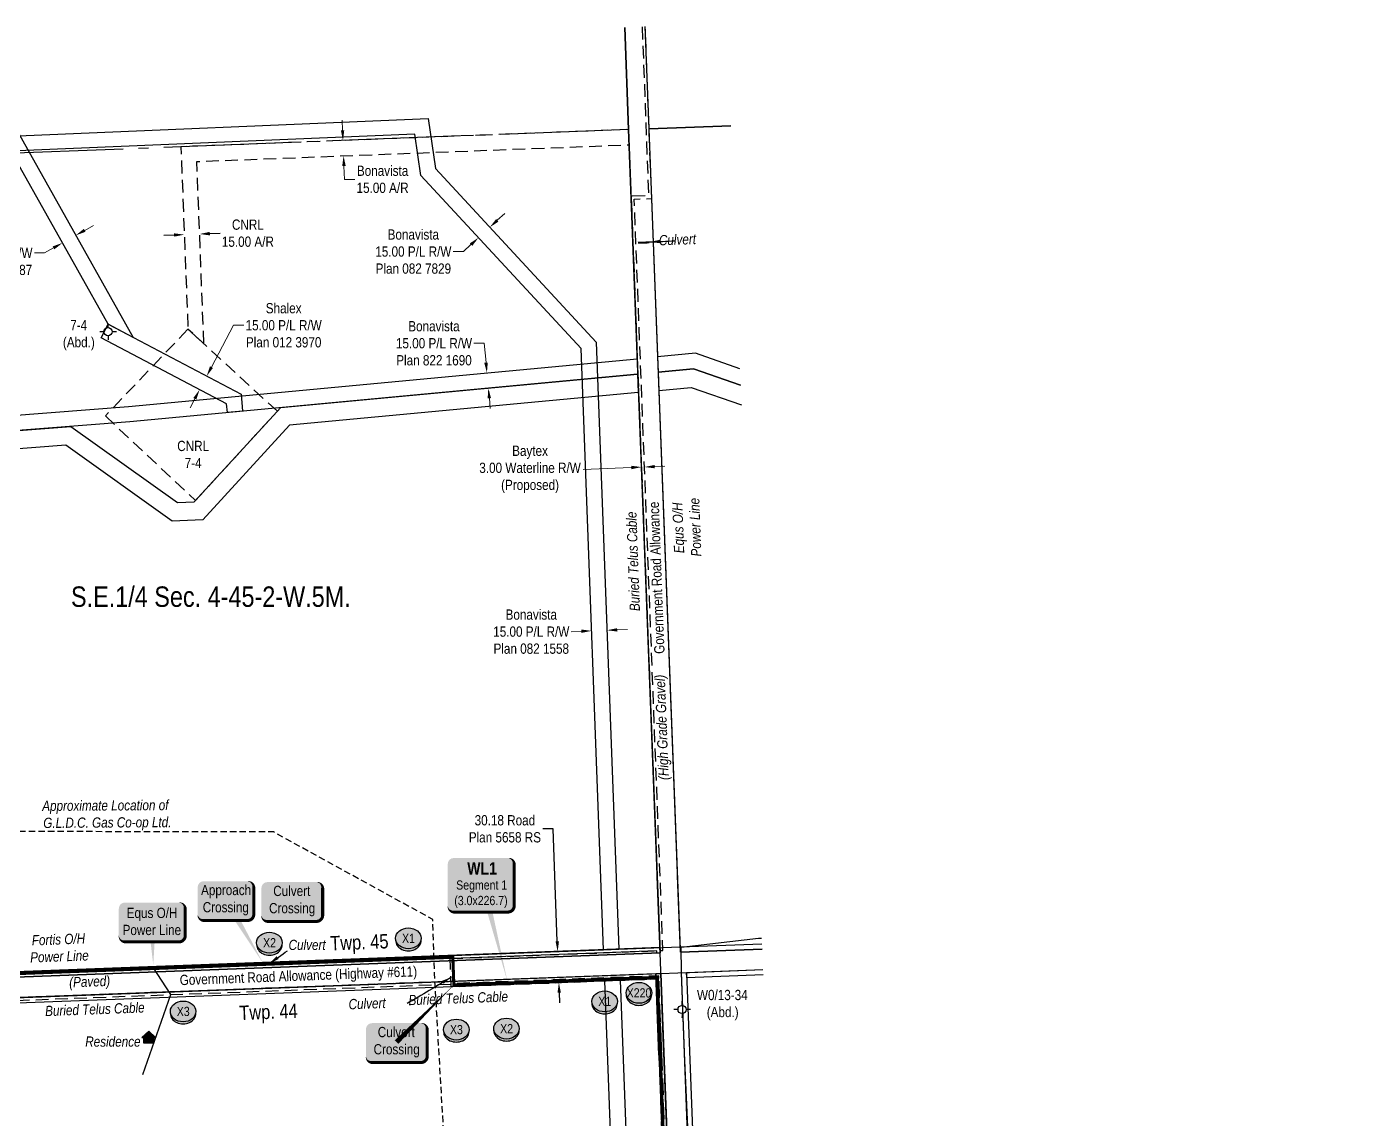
# Model space of a CAD drawing. Extents: x 683901 to 697439, y 5834844 to 5859401.
# Drawn here: x 686646 to 687942, y 5858331 to 5859401 of the extents above; entities that cross this region are included whole.
import ezdxf
from ezdxf.enums import TextEntityAlignment as Align

# ---------------------------------------------------------------- set-up
doc = ezdxf.new("R2010")
doc.units = 0
doc.header["$LTSCALE"] = 5
doc.header["$PDSIZE"] = 0.5
for name, pattern in [('foc-ACCESSROAD', [3.75, 2.5, -1.25]), ('foc-QUARTERLINE', [33, 25, -3, 2, -3]), ('HIDDEN2', [4.7625, 3.175, -1.5875]), ('UG_PIPE', [1.875, 1.25, -0.625])]:
    doc.linetypes.add(name, pattern=pattern)
doc.layers.get('Defpoints').update_dxf_attribs({"color": 9})
for name, color, linetype, lineweight in [('AS-GENERAL', 48, 'Continuous', 18), ('C-AR-T', 13, 'Continuous', 9), ('F-AR-T', 190, 'Continuous', 9), ('F-RW-T', 190, 'Continuous', 9), ('F-WS-T', 190, 'Continuous', 9), ('T-TEXT', 48, 'Continuous', 18)]:
    doc.layers.add(name, color=color, linetype=linetype, lineweight=lineweight)
for name, color, linetype in [('AS-PIPE-UG', 44, 'UG_PIPE'), ('AS-PIPE-UG-T', 44, 'Continuous'), ('AS-POWER', 104, 'foc-POWER'), ('AS-POWER-T', 104, 'Continuous'), ('AS-RESIDENCE', 14, 'Continuous'), ('AS-TELEPHONE', 224, 'foc-TEL'), ('AS-TELEPHONE-T', 224, 'Continuous'), ('AS-TELUS', 224, 'foc-TEL'), ('C-AR', 13, 'foc-ACCESSROAD'), ('C-SYMBOL', 7, 'Continuous'), ('CG-NOTES', 7, 'Continuous'), ('D-TXT', 6, 'Continuous'), ('F-RW', 190, 'Continuous'), ('F-WS', 190, 'foc-ACCESSROAD'), ('F-WS-S', 190, 'Continuous'), ('L-ROAD-T', 7, 'Continuous'), ('L-SEC', 7, 'Continuous'), ('L-SECQ', 8, 'foc-QUARTERLINE'), ('L-TITLEDB', 4, 'Continuous'), ('L-TITLEDB-T', 4, 'Continuous'), ('P-CROSSINGS', 250, 'Continuous'), ('T-EXISTING TFA', 220, 'HIDDEN2'), ('T-WATER-T', 170, 'Continuous')]:
    doc.layers.add(name, color=color, linetype=linetype)
for name, color, linetype, true_color in [('oil_and_gas_wells_pt', 7, 'Continuous', 0xfc3d16), ('P-PROPOSED-WL3', 92, 'Continuous', 0x00bd00), ('P-PROPOSED-WL4', 7, 'Continuous', 0x5b5bc8)]:
    doc.layers.add(name, color=color, linetype=linetype, true_color=true_color)
doc.styles.add('175L', font='ARIALN.TTF', dxfattribs={"height": 20})
doc.styles.add('80', font='ARIALN.TTF', dxfattribs={"height": 10})
doc.styles.add('80CG', font='ARIALN.TTF', dxfattribs={"height": 10})
doc.styles.add('80L', font='ARIALN.TTF', dxfattribs={"height": 10})
doc.styles.add('80LS', font='ARIALNI.TTF', dxfattribs={"height": 10})
doc.styles.add('BOLD', font='ARIALNB.TTF')
doc.styles.add('Crossing', font='ARIALN.TTF', dxfattribs={"height": 10})
doc.styles.add('foc-LtypeFont', font='ARIALN.TTF', dxfattribs={"height": 7.35})
doc.styles.add('TXT', font='ARIALN.TTF', dxfattribs={"height": 0.2})
doc.linetypes.add('foc-POWER', pattern='A,6,-1,["P",foc-LtypeFont,S=0.2,R=0,X=-0.625,Y=-0.75],-1.24,4', length=12.24)
doc.linetypes.add('foc-POWER-NOLINE', pattern='A,0,-4,["P",foc-LtypeFont,S=0.2,R=0,X=-0.625,Y=-0.75],-8.24', length=12.24)
doc.linetypes.add('foc-TEL', pattern='A,2,-1,["T",foc-LtypeFont,S=0.2,R=0,X=-0.425,Y=-0.75],-1.24,8', length=12.24)
doc.linetypes.add('foc-TEL-NOLINE', pattern='A,0,-2,["T",foc-LtypeFont,S=0.2,R=0,X=-0.425,Y=-0.75],-10.24', length=12.24)
doc.dimstyles.new('Compass 5 000', dxfattribs={"dimscale": 5, "dimtxt": 9, "dimasz": 2, "dimexe": 0.2, "dimexo": 0.0625, "dimgap": 0.5, "dimtad": 0, "dimtih": 1, "dimtoh": 1, "dimzin": 0, "dimdsep": 46, "dimtxsty": '80CG', "dimcen": 0.1, "dimse1": 1, "dimse2": 1, "dimclrd": 256, "dimclrt": 256, "dimaunit": 1, "dimadec": 4, "dimazin": 0, "dimtfac": 0.06, "dimtofl": 0, "dimtmove": 0, "dimatfit": 1, "dimfxl": 0.2, "dimtolj": 1, "dimtzin": 0, "dimlwd": -1, "dimarcsym": 0})

# ---------------------------------------------------------------- blocks, each defined once
blk = doc.blocks.new('*D532')
at = {"layer": 'Defpoints', "color": 0, "transparency": 16777216}
for p in [(686973.1, 5859289.7), (686955.9, 5859274), (686973.7, 5859274.7)]:
    blk.add_point(p, dxfattribs=at)
at = {"layer": 'F-AR-T', "transparency": 16777216}
for p, q in [((686955, 5859299), (686954.6, 5859309)), ((686956.3, 5859264), (686956.8, 5859251)), ((686956.8, 5859251), (686966.8, 5859251))]:
    blk.add_line(p, q, dxfattribs=at)
for points in [[(686956.6, 5859299), (686953.3, 5859298.9), (686955.3, 5859289)], [(686958, 5859264.1), (686954.6, 5859263.9), (686955.9, 5859274)]]:
    blk.add_solid(points, dxfattribs=at)
at = {"layer": 'F-AR-T', "transparency": 16777216, "insert": (686994.1, 5859251), "char_height": 10, "attachment_point": 5, "style": '80CG'}
blk.add_mtext('\\A1;Bonavista\\P15.00 A/R', dxfattribs=at)
blk = doc.blocks.new('*D545')
at = {"layer": 'Defpoints', "color": 0, "transparency": 16777216}
for p in [(687089, 5859061.1), (687096.2, 5859061.7), (687090.4, 5859046.1)]:
    blk.add_point(p, dxfattribs=at)
at = {"layer": 'F-RW-T', "transparency": 16777216}
for p, q in [((687093.5, 5859090.6), (687083.5, 5859090.6)), ((687095.3, 5859071.7), (687093.5, 5859090.6)), ((687098.6, 5859036.8), (687099.5, 5859026.9))]:
    blk.add_line(p, q, dxfattribs=at)
for points in [[(687097, 5859071.8), (687093.6, 5859071.5), (687096.2, 5859061.7)], [(687100.2, 5859037), (687096.9, 5859036.7), (687097.6, 5859046.8)]]:
    blk.add_solid(points, dxfattribs=at)
at = {"layer": 'F-RW-T', "transparency": 16777216, "insert": (687044.4, 5859090.6), "char_height": 10, "attachment_point": 5, "style": '80CG'}
blk.add_mtext('\\A1;Bonavista\\P15.00 P/L R/W^JPlan 822 1690', dxfattribs=at)
blk = doc.blocks.new('*D548')
at = {"layer": 'Defpoints', "color": 0, "transparency": 16777216}
for p in [(687148.2, 5858494.8), (687165.4, 5858495.5), (687149.3, 5858464.7)]:
    blk.add_point(p, dxfattribs=at)
at = {"layer": 'L-TITLEDB-T', "transparency": 16777216}
for p, q in [((687160.9, 5858615.6), (687150.9, 5858615.6)), ((687165.1, 5858505.5), (687160.9, 5858615.6)), ((687166.9, 5858455.4), (687167.3, 5858445.4))]:
    blk.add_line(p, q, dxfattribs=at)
for points in [[(687166.7, 5858505.6), (687163.4, 5858505.4), (687165.4, 5858495.5)], [(687168.6, 5858455.4), (687165.3, 5858455.3), (687166.6, 5858465.3)]]:
    blk.add_solid(points, dxfattribs=at)
at = {"layer": 'L-TITLEDB-T', "transparency": 16777216, "insert": (687113.8, 5858615.6), "char_height": 10, "attachment_point": 5, "style": '80CG'}
blk.add_mtext('\\A1;30.18 Road\\PPlan 5658 RS', dxfattribs=at)
blk = doc.blocks.new('xing2')
h = blk.add_hatch(color=50)
h.dxf.hatch_style = 1
edge = h.paths.add_edge_path()
edge.add_ellipse((0, 0), major_axis=(-12.5, 0), ratio=0.816297, start_angle=0, end_angle=360)
h = blk.add_hatch(color=250)
h.dxf.hatch_style = 1
edge = h.paths.add_edge_path()
edge.add_ellipse((0, -2), major_axis=(-12.5, 0), ratio=0.816297, start_angle=0, end_angle=180)
edge.add_line((12.5, -2), (12.5, 0))
edge.add_ellipse((0, 0), major_axis=(-12.5, 0), ratio=0.816297, start_angle=0, end_angle=180, ccw=False)
edge.add_line((-12.5, 0), (-12.5, -2))
at = {"color": 250}
blk.add_ellipse((0, 0), major_axis=(-12.5, 0), ratio=0.816297, dxfattribs=at)
blk.add_ellipse((0, -2), major_axis=(-12.5, 0), ratio=0.816297, start_param=0, end_param=3.141593, dxfattribs=at)
at = {"color": 250, "style": 'Crossing'}
blk.add_attdef('CROSSING', text='', height=9, dxfattribs=at).set_placement((0.1, 0), align=Align.MIDDLE_CENTER)
at = {"color": 250, "style": 'Crossing', "flags": 1}
for tag, p in [('OWNER', (0.1, -12.5)), ('DESCRIPTION', (0.1, -25.8)), ('LOCATION', (0.1, -39.3)), ('DWG_REF', (0.1, -52.8))]:
    blk.add_attdef(tag, text='', height=9, dxfattribs=at).set_placement(p, align=Align.MIDDLE_CENTER)
blk = doc.blocks.new('GABD')
for p, q in [((-0.81, 0), (-1.62, 0)), ((0, 0.81), (0, 1.62)), ((1.62, 0), (0.81, 0)), ((0, -0.81), (0, -1.62))]:
    blk.add_line(p, q)
blk.add_circle((0, 0), 0.8)
blk = doc.blocks.new('*D552')
at = {"layer": 'Defpoints', "color": 0, "transparency": 16777216}
for p in [(687088, 5859193.9), (687106.3, 5859196.2), (687095.3, 5859186)]:
    blk.add_point(p, dxfattribs=at)
at = {"layer": 'F-RW-T', "transparency": 16777216}
for p, q in [((687106.3, 5859210.9), (687113.7, 5859217.7)), ((687080.6, 5859187.1), (687073.3, 5859180.3)), ((687073.3, 5859180.3), (687063.3, 5859180.3))]:
    blk.add_line(p, q, dxfattribs=at)
for points in [[(687105.2, 5859212.1), (687107.5, 5859209.7), (687099, 5859204.1)], [(687079.5, 5859188.4), (687081.8, 5859185.9), (687088, 5859193.9)]]:
    blk.add_solid(points, dxfattribs=at)
at = {"layer": 'F-RW-T', "transparency": 16777216, "insert": (687024.2, 5859180.3), "char_height": 10, "attachment_point": 5, "style": '80CG'}
blk.add_mtext('\\A1;Bonavista\\P15.00 P/L R/W\\PPlan 082 7829', dxfattribs=at)
blk = doc.blocks.new('*U526')
h = blk.add_hatch(color=59)
edge = h.paths.add_edge_path()
edge.add_line((-21.5, -20), (21.5, -20))
edge.add_arc((21.5, -14), 6, 270, 360)
edge.add_line((27.5, -14), (27.5, 12.5))
edge.add_arc((21.5, 12.5), 6, 0, 90)
edge.add_line((21.5, 18.5), (-21.5, 18.5))
edge.add_arc((-21.5, 12.5), 6, 90, 180)
edge.add_line((-27.5, 12.5), (-27.5, -14))
edge.add_arc((-21.5, -14), 6, 180, 270)
at = {"color": 1, "flags": 128}
blk.add_lwpolyline([(-21.5, -20, 3, 3, 0), (21.5, -20, 3, 3, 0.414214), (27.5, -14, 3, 3, 0), (27.5, 12.5, 3, 0, 0.414214), (21.5, 18.5, 0, 0, 0), (-21.5, 18.5, 0, 0, 0.414214), (-27.5, 12.5, 0, 0, 0), (-27.5, -14, 0, 3, 0.414214)], format="xyseb", close=True, dxfattribs=at)
blk.add_lwpolyline([(36.7, -61.9, 0, 7.5, 0), (0, 0, 0, 0, 0)], format="xyseb", dxfattribs=at)
at = {"color": 1, "style": '80'}
blk.add_attdef('ENTER_TEXT_001', (-36, -5), '', height=10, dxfattribs=at)
blk = doc.blocks.new('*U527')
h = blk.add_hatch(color=254)
edge = h.paths.add_edge_path()
edge.add_line((-24, -20), (24, -20))
edge.add_arc((24, -14), 6, 270, 360)
edge.add_line((30, -14), (30, 12.5))
edge.add_arc((24, 12.5), 6, 0, 90)
edge.add_line((24, 18.5), (-24, 18.5))
edge.add_arc((-24, 12.5), 6, 90, 180)
edge.add_line((-30, 12.5), (-30, -14))
edge.add_arc((-24, -14), 6, 180, 270)
at = {"color": 160, "flags": 128}
blk.add_lwpolyline([(-24, -20, 3, 3, 0), (24, -20, 3, 3, 0.414214), (30, -14, 3, 3, 0), (30, 12.5, 3, 0, 0.414214), (24, 18.5, 0, 0, 0), (-24, 18.5, 0, 0, 0.414214), (-30, 12.5, 0, 0, 0), (-30, -14, 0, 3, 0.414214)], format="xyseb", close=True, dxfattribs=at)
at = {"color": 160, "style": '80'}
blk.add_attdef('ENTER_TEXT_001', (-26.8, -4.9), '', height=10, dxfattribs=at)
blk = doc.blocks.new('*U513')
h = blk.add_hatch(color=255)
edge = h.paths.add_edge_path()
edge.add_line((-26.5, -20), (26.5, -20))
edge.add_arc((26.5, -14), 6, 270, 360)
edge.add_line((32.5, -14), (32.5, 12.5))
edge.add_arc((26.5, 12.5), 6, 0, 90)
edge.add_line((26.5, 18.5), (-26.5, 18.5))
edge.add_arc((-26.5, 12.5), 6, 90, 180)
edge.add_line((-32.5, 12.5), (-32.5, -14))
edge.add_arc((-26.5, -14), 6, 180, 270)
at = {"color": 104, "flags": 128}
blk.add_lwpolyline([(-26.5, -20, 3, 3, 0), (26.5, -20, 3, 3, 0.414214), (32.5, -14, 3, 3, 0), (32.5, 12.5, 3, 0, 0.414214), (26.5, 18.5, 0, 0, 0), (-26.5, 18.5, 0, 0, 0.414214), (-32.5, 12.5, 0, 0, 0), (-32.5, -14, 0, 3, 0.414214)], format="xyseb", close=True, dxfattribs=at)
blk.add_lwpolyline([(1.2, -42.6, 0, 7.5, 0), (0, 0, 0, 0, 0)], format="xyseb", dxfattribs=at)
at = {"color": 104, "style": '80'}
blk.add_attdef('ENTER_TEXT_001', (-26.8, -4.9), '', height=10, dxfattribs=at)
blk = doc.blocks.new('*D1074')
at = {"layer": 'Defpoints', "color": 0, "transparency": 16777216}
for p in [(686800.1, 5859196.5), (686815.1, 5859197.5), (686815.1, 5859197.1)]:
    blk.add_point(p, dxfattribs=at)
at = {"layer": 'F-WS', "transparency": 16777216}
for p, q in [((686790.1, 5859196.5), (686780.1, 5859196.2)), ((686825.1, 5859197.9), (686835.1, 5859198.3))]:
    blk.add_line(p, q, dxfattribs=at)
for points in [[(686790, 5859198.2), (686790.2, 5859194.9), (686800.1, 5859196.9)], [(686825, 5859199.6), (686825.1, 5859196.2), (686815.1, 5859197.5)]]:
    blk.add_solid(points, dxfattribs=at)
at = {"layer": 'F-WS', "transparency": 16777216, "insert": (686862.3, 5859198.3), "char_height": 10, "attachment_point": 5, "style": '80CG'}
blk.add_mtext('\\A1;CNRL\\P15.00 A/R', dxfattribs=at)
blk = doc.blocks.new('*D1098')
at = {"layer": 'Defpoints', "color": 0, "transparency": 16777216}
for p in [(686777.2, 5859082.1), (686770.2, 5859068.8), (686822, 5859058.5)]:
    blk.add_point(p, dxfattribs=at)
at = {"layer": 'F-RW-T', "transparency": 16777216}
for p, q in [((686826.7, 5859067.3), (686848.3, 5859108.2)), ((686848.3, 5859108.2), (686858.3, 5859108.2)), ((686810.3, 5859036.4), (686805.7, 5859027.5))]:
    blk.add_line(p, q, dxfattribs=at)
for points in [[(686825.2, 5859068.1), (686828.1, 5859066.5), (686822, 5859058.5)], [(686808.9, 5859037.1), (686811.8, 5859035.6), (686815, 5859045.2)]]:
    blk.add_solid(points, dxfattribs=at)
at = {"layer": 'F-RW-T', "transparency": 16777216, "insert": (686897.3, 5859108.2), "char_height": 10, "attachment_point": 5, "style": '80CG'}
blk.add_mtext('\\A1;Shalex\\P15.00 P/L R/W\\PPlan 012 3970', dxfattribs=at)
blk = doc.blocks.new('*D1099')
at = {"layer": 'Defpoints', "color": 0, "transparency": 16777216}
for p in [(687198.6, 5858809.3), (687198.7, 5858809.1), (687213.7, 5858809.6)]:
    blk.add_point(p, dxfattribs=at)
at = {"layer": 'F-RW-T', "transparency": 16777216}
for p, q in [((687223.7, 5858810.2), (687233.7, 5858810.6)), ((687188.7, 5858808.9), (687178.7, 5858808.5))]:
    blk.add_line(p, q, dxfattribs=at)
for points in [[(687223.6, 5858811.9), (687223.8, 5858808.6), (687213.7, 5858809.9)], [(687188.6, 5858810.6), (687188.7, 5858807.3), (687198.6, 5858809.3)]]:
    blk.add_solid(points, dxfattribs=at)
at = {"layer": 'F-RW-T', "transparency": 16777216, "insert": (687139.6, 5858808.5), "char_height": 10, "attachment_point": 5, "style": '80CG'}
blk.add_mtext('\\A1;Bonavista\\P15.00 P/L R/W\\PPlan 082 1558', dxfattribs=at)
blk = doc.blocks.new('*D1101')
at = {"layer": 'Defpoints', "color": 0, "transparency": 16777216}
for p in [(686691.5, 5859200.4), (686678.5, 5859193), (686680.8, 5859188.8)]:
    blk.add_point(p, dxfattribs=at)
at = {"layer": 'F-RW-T', "transparency": 16777216}
for p, q in [((686702.6, 5859201.1), (686711.3, 5859206)), ((686663.4, 5859179), (686653.4, 5859179)), ((686672.1, 5859183.9), (686663.4, 5859179))]:
    blk.add_line(p, q, dxfattribs=at)
for points in [[(686701.8, 5859202.6), (686703.4, 5859199.7), (686693.9, 5859196.2)], [(686671.3, 5859185.4), (686672.9, 5859182.5), (686680.8, 5859188.8)]]:
    blk.add_solid(points, dxfattribs=at)
at = {"layer": 'F-RW-T', "transparency": 16777216, "insert": (686614.3, 5859179), "char_height": 10, "attachment_point": 5, "style": '80CG'}
blk.add_mtext('\\A1;Bonavista\\P15.00 P/L R/W\\PPlan 042 4287', dxfattribs=at)
blk = doc.blocks.new('res_occ')
for points in [[(0.1, 0.89), (-1.26, -0.37), (1.46, -0.37)], [(-0.9, -1.43), (1.1, -1.43), (1.1, -0.37), (-0.9, -0.37)]]:
    blk.add_hatch(color=14).paths.add_polyline_path(points)
at = {"color": 14}
for points in [[(0.1, 0.89), (-1.26, -0.37), (1.46, -0.37)], [(-0.9, -1.43), (1.1, -1.43), (1.1, -0.37), (-0.9, -0.37)]]:
    blk.add_lwpolyline(points, close=True, dxfattribs=at)
blk = doc.blocks.new('*U519')
h = blk.add_hatch(color=254)
edge = h.paths.add_edge_path()
edge.add_line((-24, -20), (24, -20))
edge.add_arc((24, -14), 6, 270, 360)
edge.add_line((30, -14), (30, 12.5))
edge.add_arc((24, 12.5), 6, 0, 90)
edge.add_line((24, 18.5), (-24, 18.5))
edge.add_arc((-24, 12.5), 6, 90, 180)
edge.add_line((-30, 12.5), (-30, -14))
edge.add_arc((-24, -14), 6, 180, 270)
at = {"color": 160, "flags": 128}
blk.add_lwpolyline([(-24, -20, 3, 3, 0), (24, -20, 3, 3, 0.414214), (30, -14, 3, 3, 0), (30, 12.5, 3, 0, 0.414214), (24, 18.5, 0, 0, 0), (-24, 18.5, 0, 0, 0.414214), (-30, 12.5, 0, 0, 0), (-30, -14, 0, 3, 0.414214)], format="xyseb", close=True, dxfattribs=at)
at = {"color": 160, "style": '80'}
blk.add_attdef('ENTER_TEXT_001', (-26.8, -4.9), '', height=10, dxfattribs=at)
blk = doc.blocks.new('*U1358')
h = blk.add_hatch(color=254)
edge = h.paths.add_edge_path()
edge.add_line((-26.5, -34.4), (26.5, -34.4))
edge.add_arc((26.5, -28.4), 6, 270, 360)
edge.add_line((32.5, -28.4), (32.5, 12.5))
edge.add_arc((26.5, 12.5), 6, 0, 90)
edge.add_line((26.5, 18.5), (-26.5, 18.5))
edge.add_arc((-26.5, 12.5), 6, 90, 180)
edge.add_line((-32.5, 12.5), (-32.5, -28.4))
edge.add_arc((-26.5, -28.4), 6, 180, 270)
at = {"layer": 'P-PROPOSED-WL3', "flags": 128}
blk.add_lwpolyline([(-26.5, -34.4, 3, 3, 0), (26.5, -34.4, 3, 3, 0.414214), (32.5, -28.4, 3, 3, 0), (32.5, 12.5, 3, 0, 0.414214), (26.5, 18.5, 0, 0, 0), (-26.5, 18.5, 0, 0, 0.414214), (-32.5, 12.5, 0, 0, 0), (-32.5, -28.4, 0, 3, 0.414214)], format="xyseb", close=True, dxfattribs=at)
blk.add_lwpolyline([(26.1, -103, 0, 7.5, 0), (0, 0, 0, 0, 0)], format="xyseb", dxfattribs=at)
at = {"layer": 'P-PROPOSED-WL3'}
for tag, p, height, style in [('TEMP_AREA_W1_001', (-9.2, 2.2), 12, 'BOLD'), ('ENTER_TEXT_001', (-30.7, -12.5), 9, '80')]:
    blk.add_attdef(tag, p, '', height=height, dxfattribs=dict(at, style=style))
blk = doc.blocks.new('*D1359')
at = {"layer": 'C-AR-T', "transparency": 16777216}
for p, q in [((687237.4, 5858969.1), (687190.3, 5858967.3)), ((687260.4, 5858970), (687270.4, 5858970.4))]:
    blk.add_line(p, q, dxfattribs=at)
for points in [[(687237.4, 5858970.8), (687237.5, 5858967.4), (687247.4, 5858969.5)], [(687260.3, 5858971.6), (687260.4, 5858968.3), (687250.4, 5858969.6)]]:
    blk.add_solid(points, dxfattribs=at)
at = {"layer": 'Defpoints', "color": 0, "transparency": 16777216}
for p in [(687247.4, 5858969.5), (687261.7, 5858595.5), (687264.7, 5858595.6)]:
    blk.add_point(p, dxfattribs=at)
at = {"layer": 'C-AR-T', "transparency": 16777216, "insert": (687138.4, 5858967.3), "char_height": 10, "attachment_point": 5, "style": '80CG'}
blk.add_mtext('\\A1;Baytex\\P3.00 Waterline R/W\\P(Proposed)', dxfattribs=at)

msp = doc.modelspace()

# ---------------------------------------------------------------- linework, layer by layer
at = {"layer": 'AS-GENERAL', "const_width": 1, "flags": 128}
msp.add_lwpolyline([(686874.518, 5858483.419), (686881.178, 5858483.63)], dxfattribs=at)
at = {"layer": 'AS-PIPE-UG', "flags": 128}
msp.add_lwpolyline([(687055.417, 5858291.389), (687044.93, 5858474.071), (687043.144, 5858527.025), (686887.227, 5858612.568), (686596.649, 5858613.062), (686455.399, 5858614.585)], dxfattribs=at)
at = {"layer": 'AS-POWER', "flags": 128}
for points in [[(687285.584, 5858497.665), (687254.93, 5859300.51), (687251.175, 5859400.512)], [(687286.131, 5858499.874), (687362.032, 5858508.584), (687365.02, 5858508.698)], [(687353.472, 5856981.157), (687289.442, 5858396.2), (687286.683, 5858475.321), (687286.131, 5858499.874)], [(686759.402, 5858375.165), (686786.863, 5858453.713), (686769.373, 5858480.629)]]:
    msp.add_lwpolyline(points, dxfattribs=at)
at = {"layer": 'AS-POWER', "linetype": 'foc-POWER-NOLINE', "flags": 128}
msp.add_lwpolyline([(686506.311, 5858470.905), (687285.493, 5858500.159)], dxfattribs=at)
at = {"layer": 'AS-TELEPHONE', "linetype": 'foc-TEL-NOLINE', "flags": 128}
msp.add_lwpolyline([(687942.215, 5840672.176), (687910.849, 5841483.054), (687848.212, 5843112.381), (687786.621, 5844721.086), (687730.801, 5846190.68), (687715.753, 5846190.106), (687698.772, 5846639.392), (687713.735, 5846639.968), (687694.216, 5847153.865), (687690.774, 5847245.489), (687675.615, 5847244.884), (687667.977, 5847449.231), (687678.143, 5847449.762), (687683.095, 5847449.952), (687632.86, 5848787.367), (687572.447, 5850395.069), (687511.895, 5852003.159), (687450.353, 5853631.115), (687358.022, 5856062.335), (687265.59, 5858494.225), (687262.737, 5858568.877)], dxfattribs=at)
at = {"layer": 'AS-TELUS'}
for p, q in [((687234.829, 5859299.773), (687231.076, 5859399.703)), ((687265.59, 5858494.225), (687234.829, 5859299.773))]:
    msp.add_line(p, q, dxfattribs=at)
at = {"layer": 'AS-TELUS', "linetype": 'foc-TEL-NOLINE', "flags": 128}
for points in [[(685659.144, 5858413.792), (686462.747, 5858443.956), (687266.354, 5858474.124), (687366.193, 5858477.883)], [(687269.384, 5858394.309), (687266.354, 5858474.124)]]:
    msp.add_lwpolyline(points, dxfattribs=at)
at = {"layer": 'C-AR', "flags": 128}
for points in [[(687248.117, 5859400.344), (687254.342, 5859235.127), (687237.317, 5859234.461), (687265.364, 5858499.397), (687059.783, 5858491.663), (687060.87, 5858461.204), (687261.481, 5858468.744), (687264.521, 5858394.127)], [(687267.273, 5858394.23), (687264.326, 5858471.821), (687063.821, 5858464.285), (687062.86, 5858488.818), (687268.441, 5858496.552), (687240.394, 5859231.616), (687257.423, 5859232.177), (687251.177, 5859400.445)], [(687060.685, 5858466.403), (685659.144, 5858413.792)], [(687060.797, 5858463.406), (685659.257, 5858410.795)]]:
    msp.add_lwpolyline(points, dxfattribs=at)
at = {"layer": 'F-RW', "flags": 128}
for points in [[(686576.916, 5859373.384), (686622.258, 5859292.882), (687038.742, 5859310.624), (687045.809, 5859261.598), (687203.175, 5859091.555), (687225.359, 5858497.898), (687210.368, 5858497.335), (687188.275, 5859085.461), (687031.615, 5859254.854), (687025.821, 5859295.063), (686613.741, 5859277.748), (686560.186, 5859372.711)], [(686593.726, 5859374.06), (686750.108, 5859096.398), (686725.598, 5859109.332), (686576.879, 5859373.382)], [(687343.81, 5859065.779), (687300.202, 5859080.976), (687263.174, 5859077.447), (687263.852, 5859062.406), (687298.321, 5859065.732), (687344.423, 5859049.679)], [(687344.423, 5859049.679), (687298.321, 5859065.732), (687263.852, 5859062.406), (687264.505, 5859044.396), (687296.071, 5859047.413), (687345.16, 5859030.327)]]:
    msp.add_lwpolyline(points, dxfattribs=at)
for points in [[(686842.207, 5859022.751), (686841.397, 5859031.282), (686718.614, 5859096.049), (686725.598, 5859109.332), (686855.563, 5859040.756), (686857.141, 5859024.146)], [(685638.399, 5858940.26), (685637.818, 5858955.242), (686433.82, 5859004.565), (686745.635, 5859028.745), (687243.08, 5859075.564), (687243.624, 5859060.55), (686746.931, 5859013.793), (686434.874, 5858989.597)], [(685638.399, 5858940.26), (686282.428, 5858980.135), (686434.874, 5858989.597), (686689.149, 5859009.312), (686793.525, 5858934.956), (686809.875, 5858935.645), (686894.521, 5859027.667), (687243.624, 5859060.55), (687244.289, 5859042.52), (686903.118, 5859010.432), (686818.095, 5858917.978), (686788.118, 5858916.712), (686684.036, 5858990.852), (686436.118, 5858971.617), (685699.866, 5858926.077), (685639.179, 5858922.311)], [(687211.519, 5858466.878), (687226.509, 5858467.447), (687253.825, 5857742.689), (687216.512, 5857702.502), (686590.724, 5857679.638), (686590.177, 5857694.626), (687209.752, 5857717.263), (687238.603, 5857748.337), (687211.519, 5858466.878)]]:
    msp.add_lwpolyline(points, close=True, dxfattribs=at)
at = {"layer": 'F-WS', "flags": 128}
msp.add_lwpolyline([(686819.216, 5859090.151), (686812.332, 5859268.447), (687235.408, 5859284.784), (687234.829, 5859299.773), (686796.764, 5859282.857), (686803.653, 5859104.44)], close=True, dxfattribs=at)
at = {"layer": 'F-WS'}
msp.add_lwpolyline([(686810.971, 5858936.836), (686891.2, 5859024.057), (686803.653, 5859104.44), (686722.818, 5859019.586), (686810.971, 5858936.836)], dxfattribs=at)
at = {"layer": 'L-SEC'}
for p, q in [((687231.076, 5859399.703), (687234.829, 5859299.772)), ((687234.829, 5859299.773), (687231.077, 5859399.69)), ((687254.93, 5859300.51), (687251.175, 5859400.512)), ((687254.93, 5859300.51), (687251.177, 5859400.445)), ((687265.587, 5858494.224), (687234.829, 5859299.773)), ((687234.829, 5859299.772), (687250.208, 5858896.998)), ((687285.687, 5858494.981), (687254.929, 5859300.54)), ((687270.308, 5858897.746), (687254.93, 5859300.51)), ((687250.208, 5858896.998), (687265.586, 5858494.224)), ((687285.687, 5858494.981), (687270.308, 5858897.746)), ((686461.959, 5858464.055), (687265.587, 5858494.224)), ((687265.586, 5858494.224), (686863.777, 5858479.139)), ((687285.687, 5858494.981), (687365.517, 5858497.986)), ((687365.428, 5858497.983), (687285.687, 5858494.981)), ((686863.777, 5858479.139), (686461.968, 5858464.055)), ((686462.747, 5858443.956), (687266.354, 5858474.124)), ((686864.55, 5858459.039), (687266.354, 5858474.124)), ((687286.455, 5858474.88), (687366.193, 5858477.882)), ((686462.747, 5858443.955), (686864.55, 5858459.039))]:
    msp.add_line(p, q, dxfattribs=at)
at = {"layer": 'L-SEC', "flags": 128}
for points in [[(687265.586, 5858494.224), (687262.736, 5858568.877)], [(687285.687, 5858494.981), (687282.837, 5858569.632)], [(687265.586, 5858494.224), (686863.777, 5858479.139), (686461.968, 5858464.055)], [(686462.747, 5858443.955), (686864.55, 5858459.039), (687266.354, 5858474.124)], [(687266.354, 5858474.124), (687281.61, 5858072.206), (687296.868, 5857670.287)], [(687316.968, 5857671.058), (687301.712, 5858072.97), (687286.455, 5858474.88)]]:
    msp.add_lwpolyline(points, dxfattribs=at)
at = {"layer": 'L-SECQ'}
for p, q in [((687254.93, 5859300.51), (687334.762, 5859303.44)), ((687334.749, 5859303.437), (687254.93, 5859300.51)), ((687234.829, 5859299.773), (686464.846, 5859270.04))]:
    msp.add_line(p, q, dxfattribs=at)
at = {"layer": 'L-TITLEDB'}
msp.add_line((687264.358, 5858394.119), (687261.328, 5858473.933), dxfattribs=at)
at = {"layer": 'L-TITLEDB', "flags": 128}
for points in [[(687365.428, 5858497.983), (687285.687, 5858494.981), (687285.493, 5858500.159), (687365.231, 5858503.161)], [(687265.586, 5858494.224), (687265.393, 5858499.402), (686461.762, 5858469.232), (686361.845, 5858465.482)], [(687262.588, 5858494.112), (687262.507, 5858496.292), (686461.875, 5858466.234), (686361.958, 5858462.484)], [(686362.038, 5858460.304), (686461.963, 5858464.055), (687265.586, 5858494.224)], [(687365.428, 5858497.983), (687285.687, 5858494.981)], [(685659.321, 5858408.766), (686462.936, 5858438.777), (687261.526, 5858468.757), (687261.33, 5858473.935), (686462.747, 5858443.956), (685659.144, 5858413.792), (685659.321, 5858408.766)], [(687264.359, 5858394.152), (687261.33, 5858473.935)], [(687261.526, 5858468.757), (687261.33, 5858473.935)], [(687366.39, 5858472.706), (687291.676, 5858469.893), (687291.479, 5858475.07), (687366.193, 5858477.883)], [(687226.509, 5858467.447), (687211.519, 5858466.878)], [(687261.526, 5858468.757), (687226.509, 5858467.447)]]:
    msp.add_lwpolyline(points, dxfattribs=at)
for points in [[(685658.246, 5858438.92), (686461.762, 5858469.232), (686603.966, 5858474.571), (687210.368, 5858497.335), (687225.359, 5858497.898), (687265.393, 5858499.402), (687265.59, 5858494.225), (686461.963, 5858464.055), (685658.355, 5858433.892)], [(687388.357, 5855258.787), (687358.022, 5856062.335), (687327.568, 5856866.212), (687296.868, 5857670.288), (687266.354, 5858474.124), (687261.33, 5858473.935), (687282.42, 5857918.339), (687291.843, 5857670.105), (687315.176, 5857059.226), (687319.697, 5856940.85), (687322.555, 5856866.035), (687327.9, 5856724.908), (687328.355, 5856709.844), (687347.739, 5856200.616), (687348.31, 5856185.625), (687353, 5856062.153), (687383.332, 5855258.601)], [(687413.483, 5855259.745), (687408.458, 5855259.553), (687378.109, 5856063.102), (687347.617, 5856866.983), (687316.968, 5857671.053), (687286.455, 5858474.88), (687291.479, 5858475.07), (687321.993, 5857671.245), (687352.629, 5856867.178), (687383.129, 5856063.293), (687413.483, 5855259.745)]]:
    msp.add_lwpolyline(points, close=True, dxfattribs=at)
at = {"layer": 'oil_and_gas_wells_pt'}
msp.add_point((687287.283, 5858431.369), dxfattribs=at)
at = {"layer": 'P-PROPOSED-WL3', "linetype": 'Continuous', "const_width": 3, "flags": 128}
for points in [[(684918.301, 5858409.592), (684918.975, 5858408.118), (685638.111, 5858436.664), (687061.305, 5858490.239)], [(687062.764, 5858491.794), (687062.958, 5858486.617), (687063.713, 5858466.516), (687063.851, 5858462.847), (687261.47, 5858470.256)]]:
    msp.add_lwpolyline(points, dxfattribs=at)
at = {"layer": 'P-PROPOSED-WL4', "flags": 128}
msp.add_lwpolyline([(687590.038, 5849792.926, 3, 3, 0), (687591.536, 5849792.982, 3, 3, 0), (687568.921, 5850394.93, 3, 3, 0), (687538.642, 5851199.018, 3, 3, 0), (687508.306, 5852004.603, 3, 3, 0), (687211.949, 5851993.357, 3, 3, 0), (687211.3, 5852010.459, 3, 3, 0), (687507.661, 5852021.626, 3, 3, 0), (687477.187, 5852827.13, 3, 3, 0), (687446.661, 5853630.977, 3, 3, 0), (687416.032, 5854434.723, 3, 3, 0), (687386.035, 5855226.831, 3, 3, 0), (687384.831, 5855258.658, 3, 3, 0), (687356.2, 5856016.965, 3, 3, 0), (687354.499, 5856062.21, 3, 3, 0), (687349.238, 5856200.673, 3, 3, 0), (687316.675, 5857059.283, 3, 3, 0), (687293.342, 5857670.162, 3, 3, 0), (687283.919, 5857918.396, 3, 3, 0), (687262.912, 5858471.812, 0, 0, 0)], format="xyseb", dxfattribs=at)
at = {"layer": 'T-EXISTING TFA', "flags": 128}
msp.add_lwpolyline([(687298.658, 5857570.286), (687294.841, 5857670.219), (687285.418, 5857918.453), (687264.411, 5858471.867), (687261.413, 5858471.755), (687282.42, 5857918.339), (687291.843, 5857670.105), (687295.66, 5857570.176)], dxfattribs=at)
at = {"layer": 'T-TEXT', "const_width": 2, "flags": 128}
for points in [[(687243.895, 5859188.974), (687255.056, 5859189.295)], [(687063.973, 5858461.825), (687062.837, 5858491.39)]]:
    msp.add_lwpolyline(points, dxfattribs=at)
at = {"layer": 'T-WATER-T', "color": 160, "flags": 128}
msp.add_lwpolyline([(687063.851, 5858462.847, 0, 4.998, 0), (687007.771, 5858407.044, 0, 0, 0)], format="xyseb", dxfattribs=at)

# ---------------------------------------------------------------- block references
at = {"layer": 'AS-POWER-T'}
ref = msp.add_blockref('*U513', (686768.497, 5858525.053), dxfattribs=dict(at, xscale=0.9997050089799259, yscale=0.9997050089799259, zscale=0.9997050089799259))
ref.add_attrib('ENTER_TEXT_001', 'Equs O/H', (686743.695, 5858528.379), dxfattribs={"layer": '0', "color": 104, "height": 9.9971, "style": '80'})
ref.add_attrib('ENTER_TEXT_002', 'Power Line', (686739.661, 5858511.717), dxfattribs={"layer": '0', "color": 104, "height": 9.9971, "style": '80'})
at = {"layer": 'AS-RESIDENCE', "xscale": 5, "yscale": 5, "zscale": 5}
msp.add_blockref('res_occ', (686764.732, 5858413.378), dxfattribs=at)
at = {"layer": 'CG-NOTES'}
ref = msp.add_blockref('*U1358', (687090.359, 5858568.632), dxfattribs=dict(at, xscale=1.000137018771572, yscale=1.000137018771572, zscale=1.000137018771572))
ref.add_attrib('TEMP_AREA_W1_001', 'WL1', (687076.945, 5858570.876), dxfattribs={"layer": 'P-PROPOSED-WL3', "height": 12.0016, "style": 'BOLD'})
ref.add_attrib('ENTER_TEXT_001', 'Segment 1', (687066.143, 5858556.154), dxfattribs={"layer": 'P-PROPOSED-WL3', "height": 9.0012, "style": '80'})
ref.add_attrib('ENTER_TEXT_002', '(3.0x226.7)', (687064.28, 5858540.998), dxfattribs={"layer": 'P-PROPOSED-WL3', "height": 9.00123, "style": '80'})
ref = msp.add_blockref('*U526', (686840.586, 5858545.912), dxfattribs=dict(at, xscale=0.9989570397098392, yscale=0.9989570397098392, zscale=0.9989570397098392))
ref.add_attrib('ENTER_TEXT_001', 'Approach', (686816.488, 5858550.799), dxfattribs={"layer": '0', "color": 1, "height": 9.9896, "style": '80'})
ref.add_attrib('ENTER_TEXT_002', 'Crossing', (686818.133, 5858533.972), dxfattribs={"layer": '0', "color": 1, "height": 9.9896, "style": '80'})
ref = msp.add_blockref('*U527', (686905.497, 5858545.084), dxfattribs=dict(at, xscale=1.000006000786102, yscale=1.000006000786102, zscale=1.000006000786102))
ref.add_attrib('ENTER_TEXT_001', 'Culvert', (686887.117, 5858549.887), dxfattribs={"layer": '0', "color": 160, "height": 10.0001, "style": '80'})
ref.add_attrib('ENTER_TEXT_002', 'Crossing', (686883.021, 5858533.043), dxfattribs={"layer": '0', "color": 160, "height": 10.0001, "style": '80'})
ref = msp.add_blockref('*U519', (687007.771, 5858407.044), dxfattribs=dict(at, xscale=1.000131017163248, yscale=1.000131017163248, zscale=1.000131017163248))
ref.add_attrib('ENTER_TEXT_001', 'Culvert', (686989.388, 5858411.848), dxfattribs={"layer": '0', "color": 160, "height": 10.0013, "style": '80'})
ref.add_attrib('ENTER_TEXT_002', 'Crossing', (686985.292, 5858395.002), dxfattribs={"layer": '0', "color": 160, "height": 10.0013, "style": '80'})
at = {"layer": 'F-WS-S', "color": 2, "xscale": 5, "yscale": 5, "zscale": 5}
msp.add_blockref('GABD', (686725.477, 5859101.981), dxfattribs=at)
at = {"layer": 'F-WS-S', "linetype": 'foc-POWER-NOLINE', "xscale": 4.999374999999998, "yscale": 4.999374999999998, "zscale": 4.999374999999998}
msp.add_blockref('GABD', (687287.183, 5858438.942), dxfattribs=at)
at = {"layer": 'P-CROSSINGS', "xscale": 0.999875, "yscale": 0.999875, "zscale": 0.999875}
for p, values in [((686883.373, 5858504.228), {'CROSSING': 'X2'}), ((687019.342, 5858508.513), {'CROSSING': 'X1'}), ((686798.921, 5858436.996), {'CROSSING': 'X3'})]:
    msp.add_blockref('xing2', p, dxfattribs=at).add_auto_attribs(values)
at = {"layer": 'P-CROSSINGS'}
for p, values in [((687244.93, 5858455.142), {'CROSSING': 'X220'}), ((687211.381, 5858446.796), {'CROSSING': 'X1'}), ((687066.266, 5858419.231), {'CROSSING': 'X3'}), ((687115.344, 5858420.196), {'CROSSING': 'X2'})]:
    msp.add_blockref('xing2', p, dxfattribs=at).add_auto_attribs(values)

# ---------------------------------------------------------------- texts
at = {"layer": 'AS-PIPE-UG-T', "insert": (686653.45, 5858643.072), "char_height": 10, "attachment_point": 1, "rotation": 0.366228, "style": '175L'}
msp.add_mtext_dynamic_manual_height_columns('\\pi7.5636;{\\fArial Narrow|b0|i1|c0|p34;Approximate Location of \\P\\pi8.4879;G.L.D.C. Gas Co-op Ltd.}', width=140.16821, gutter_width=100, heights=[0], dxfattribs=at)
at = {"layer": 'AS-POWER', "insert": (687291.781, 5858910.356), "char_height": 10, "attachment_point": 5, "rotation": 92.153143, "style": '80CG'}
msp.add_mtext('{\\fArial Narrow|b0|i1|c0|p34;Equs O/H\\PPower Line}', dxfattribs=at)
at = {"layer": 'AS-POWER-T', "insert": (686648.094, 5858511.419), "char_height": 10, "attachment_point": 1, "rotation": 2.149843, "style": '175L'}
msp.add_mtext_dynamic_manual_height_columns('\\pi2.5534;{\\fArial Narrow|b0|i1|c0|p34;Fortis O/H\\P\\pi0.32626;Power Line}', width=57.1191, gutter_width=50, heights=[0], dxfattribs=at)
at = {"layer": 'AS-RESIDENCE', "insert": (686692.886, 5858412.509), "char_height": 10, "attachment_point": 1, "style": 'TXT'}
msp.add_mtext_dynamic_manual_height_columns('\\pi10.272;{\\fArial Narrow|b0|i1|c0|p34;Residence}', width=73.83253, gutter_width=1, heights=[0], dxfattribs=at)
at = {"layer": 'AS-TELEPHONE-T', "insert": (687235.982, 5858828.123), "char_height": 10, "attachment_point": 1, "rotation": 92.086894, "style": '80L'}
msp.add_mtext_dynamic_manual_height_columns('\\pi0.29898;{\\fArial Narrow|b0|i1|c0|p34;Buried Telus Cable}', width=97.23506, gutter_width=50.012, heights=[0], dxfattribs=at)
at = {"layer": 'AS-TELEPHONE-T', "linetype": 'foc-POWER-NOLINE', "insert": (686663.675, 5858442.364), "char_height": 9.99875, "attachment_point": 1, "rotation": 2.120623, "style": '80L'}
msp.add_mtext_dynamic_manual_height_columns('{\\fArial Narrow|b0|i1|c0|p34;Buried Telus Cable}', width=97.22291, gutter_width=49.994, heights=[0], dxfattribs=at)
at = {"layer": 'AS-TELUS', "insert": (687068.115, 5858449.807), "char_height": 10, "attachment_point": 5, "rotation": 2.153143, "style": '80CG'}
msp.add_mtext('\\A1;{\\fArial Narrow|b0|i1|c0|p34;Buried Telus Cable}', dxfattribs=at)
at = {"layer": 'C-SYMBOL', "color": 3, "style": '175L'}
msp.add_text('S.E.1/4 Sec. 4-45-2-W.5M.', height=19.9975, dxfattribs=at).set_placement((686826.068, 5858826.763), align=Align.BOTTOM_CENTER)
at = {"layer": 'D-TXT', "color": 3, "char_height": 13.9982, "attachment_point": 1, "rotation": 2.149916, "style": '80L'}
for s, insert in [('Twp. 45', (686942.614, 5858510.656)), ('Twp. 44', (686853.674, 5858442.554))]:
    msp.add_mtext_dynamic_manual_height_columns(s, width=101.38272, gutter_width=47.494, heights=[0], dxfattribs=dict(at, insert=insert))
at = {"layer": 'F-RW-T', "insert": (686808.74, 5858981.863), "char_height": 10, "attachment_point": 5, "style": '80CG'}
msp.add_mtext('\\A1;CNRL\\P7-4', dxfattribs=at)
at = {"layer": 'F-WS-T', "char_height": 9.99875, "attachment_point": 1, "style": '80L'}
for s, width, insert in [('\\pi7.5661;7-4\\P\\pi0.39443;(Abd.)', 30.59413, (686680.902, 5859113.383)), ('\\pi0.014954;W0/13-34\\P\\pi9.5806;(Abd.)', 48.96649, (687301.717, 5858458.084))]:
    msp.add_mtext_dynamic_manual_height_columns(s, width=width, gutter_width=49.994, heights=[0], dxfattribs=dict(at, insert=insert))
at = {"layer": 'L-ROAD-T', "style": '80L'}
for s, rotation, p in [('Government Road Allowance', 92.188254, (687262.226, 5858861.239)), ('Government Road Allowance (Highway #611)', 2.149606, (686911.721, 5858472.007))]:
    msp.add_text(s, height=10, rotation=rotation, dxfattribs=at).set_placement(p, align=Align.MIDDLE_CENTER)
at = {"layer": 'T-TEXT', "style": '80LS'}
for s, height, rotation, p in [('(High Grade Gravel)', 10, 92.188254, (687267.25, 5858714.888)), ('(Paved)', 9.9987, 2.150005, (686707.422, 5858466.228))]:
    msp.add_text(s, height=height, rotation=rotation, dxfattribs=at).set_placement(p, align=Align.MIDDLE_CENTER)
msp.add_text('Culvert', height=9.9987, dxfattribs=at).set_placement((686920.259, 5858502.082), align=Align.MIDDLE_CENTER)
at = {"layer": 'T-TEXT', "char_height": 10, "attachment_point": 5, "rotation": 2.153143, "style": '80CG'}
for insert in [(687282.643, 5859191.966), (686978.942, 5858444.624)]:
    msp.add_mtext('\\A1;{\\fArial Narrow|b0|i1|c0|p34;Culvert}', dxfattribs=dict(at, insert=insert))

# ---------------------------------------------------------------- dimensions: what is measured, and where the dimension line sits
at = {"layer": 'C-AR-T', "color": 2}
dim = msp.add_linear_dim(base=(687247.442, 5858969.476), p1=(687264.662, 5858595.59), p2=(687261.724, 5858595.478), angle=182.186859, text='Baytex\\P3.00 Waterline R/W\\P(Proposed)', dimstyle='Compass 5 000', dxfattribs=at)
dim.commit()
dim.dimension.update_dxf_attribs({"geometry": '*D1359', "text_midpoint": (687138.439, 5858967.295), "dimtype": 161})
at = {"layer": 'F-AR-T'}
dim = msp.add_linear_dim(base=(686955.917, 5859273.994), p1=(686973.099, 5859289.666), p2=(686973.677, 5859274.679), angle=272.211379, text='Bonavista\\P15.00 A/R', dimstyle='Compass 5 000', dxfattribs=at)
dim.commit()
dim.dimension.update_dxf_attribs({"geometry": '*D532', "text_midpoint": (686994.089, 5859250.957), "dimtype": 161})
at = {"layer": 'F-RW-T'}
for p1, p2, distance, text, picture, middle in [((686691.538, 5859200.375), (686678.471, 5859193.016), 4.787, 'Bonavista\\P15.00 P/L R/W\\PPlan 042 4287', '*D1101', (686614.307, 5859179.031)), ((687106.3, 5859196.234), (687095.266, 5859186.03), -10.744, 'Bonavista\\P15.00 P/L R/W\\PPlan 082 7829', '*D552', (687024.202, 5859180.338)), ((687213.722, 5858809.627), (687198.658, 5858809.061), -0.232, 'Bonavista\\P15.00 P/L R/W\\PPlan 082 1558', '*D1099', (687139.577, 5858808.543))]:
    dim = msp.add_aligned_dim(p1=p1, p2=p2, distance=distance, text=text, dimstyle='Compass 5 000', dxfattribs=at)
    dim.commit()
    dim.dimension.update_dxf_attribs({"geometry": picture, "text_midpoint": middle})
for base, p1, p2, angle, text, picture, middle in [((686822.001, 5859058.465), (686770.21, 5859068.833), (686777.21, 5859082.098), 62.182196, 'Shalex\\P15.00 P/L R/W\\PPlan 012 3970', '*D1098', (686897.344, 5859108.229)), ((687096.234, 5859061.733), (687090.448, 5859046.122), (687089.041, 5859061.056), 95.381412, 'Bonavista\\P15.00 P/L R/W^JPlan 822 1690', '*D545', (687044.431, 5859090.581))]:
    dim = msp.add_linear_dim(base=base, p1=p1, p2=p2, angle=angle, text=text, dimstyle='Compass 5 000', dxfattribs=at)
    dim.commit()
    dim.dimension.update_dxf_attribs({"geometry": picture, "text_midpoint": middle, "dimtype": 161})
at = {"layer": 'F-WS'}
dim = msp.add_aligned_dim(p1=(686800.099, 5859196.489), p2=(686815.088, 5859197.067), distance=0.443, text='CNRL\\P15.00 A/R', dimstyle='Compass 5 000', dxfattribs=at)
dim.commit()
dim.dimension.update_dxf_attribs({"geometry": '*D1074', "text_midpoint": (686862.337, 5859198.282)})
at = {"layer": 'L-TITLEDB-T'}
dim = msp.add_linear_dim(base=(687165.442, 5858495.497), p1=(687149.302, 5858464.697), p2=(687148.17, 5858494.849), angle=92.149916, text='30.18 Road\\PPlan 5658 RS', dimstyle='Compass 5 000', dxfattribs=at)
dim.commit()
dim.dimension.update_dxf_attribs({"geometry": '*D548', "text_midpoint": (687113.824, 5858615.633), "dimtype": 161})

# ---------------------------------------------------------------- leaders
at = {"layer": 'T-TEXT', "path_type": 1}
for points in [[(687255.412, 5859189.727), (687280.393, 5859190.844)], [(686883.224, 5858483.886), (686901.166, 5858496.426)], [(687061.52, 5858470.605), (687018.123, 5858444.601)]]:
    msp.add_leader(points, dimstyle='Compass 5 000', override={"dimgap": 0.5, "dimtad": 0}, dxfattribs=at)

doc.saveas('drawing.dxf')
